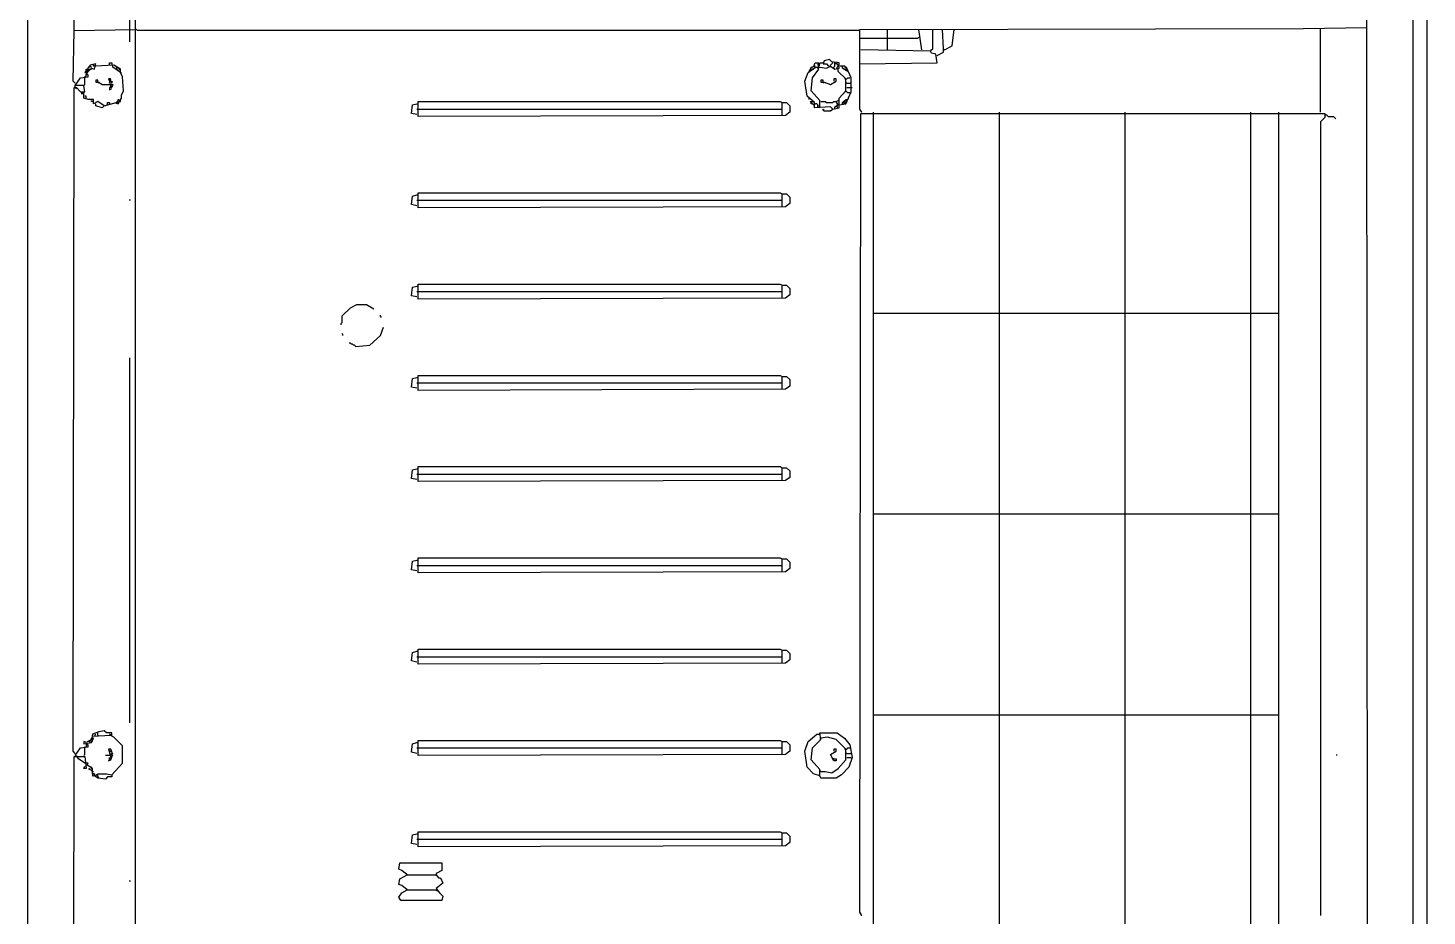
# Model space of a CAD drawing. Extents: x 3792242 to 5145247, y -1546315 to -1031918.
# Drawn here: x 3800838 to 3801758, y -1525339 to -1524755 of the extents above; entities that cross this region are included whole.
import ezdxf

# ---------------------------------------------------------------- set-up
doc = ezdxf.new("R2010")
doc.units = 0
doc.header["$MEASUREMENT"] = 0
doc.linetypes.add('BODKOCIARKOVANA_3', pattern=[5.6, 3, -1.3, 0, -1.3])
doc.layers.add('osi', color=253, linetype='CONTINUOUS')
doc.layers.add('ZZ-chladenie', color=133, linetype='CONTINUOUS')

msp = doc.modelspace()

# ---------------------------------------------------------------- linework, layer by layer
at = {"layer": 'osi', "linetype": 'BODKOCIARKOVANA_3', "ltscale": 80}
msp.add_line((3800905.193, -1542239.5), (3800905.193, -1519829.5), dxfattribs=at)
at = {"layer": 'ZZ-chladenie'}
for p, q in [((3800838.195, -1526043.77), (3800838.195, -1524354.266)), ((3801749.015, -1526043.77), (3801749.015, -1524354.266)), ((3800908.856, -1525944.138), (3800908.856, -1524376.878)), ((3801758.2, -1526043.77), (3801758.2, -1524376.878)), ((3800868.579, -1524756.327), (3800868.579, -1524557.063)), ((3801719.337, -1526043.77), (3801718.63, -1524559.183)), ((3800867.873, -1524789.538), (3800868.579, -1524756.327)), ((3800868.579, -1524756.327), (3800908.856, -1524755.621)), ((3800909.562, -1524755.621), (3800908.856, -1524755.621)), ((3800910.269, -1524756.327), (3800909.562, -1524755.621)), ((3801385.111, -1524756.327), (3800910.269, -1524756.327)), ((3801385.111, -1524755.621), (3801676.941, -1524754.914)), ((3801385.111, -1524807.91), (3801385.111, -1524755.621)), ((3801385.111, -1524761.273), (3801403.483, -1524761.273)), ((3801403.483, -1524769.046), (3801403.483, -1524755.621)), ((3801403.483, -1524761.273), (3801423.268, -1524761.273)), ((3801423.268, -1524761.273), (3801423.974, -1524760.567)), ((3801426.094, -1524769.046), (3801423.974, -1524755.621)), ((3801433.16, -1524768.339), (3801433.16, -1524755.621)), ((3801440.226, -1524768.339), (3801439.519, -1524755.621)), ((3801445.879, -1524766.22), (3801447.292, -1524755.621)), ((3801676.941, -1524754.914), (3801718.63, -1524754.207)), ((3801688.246, -1524810.03), (3801688.246, -1524754.914)), ((3801431.747, -1524769.753), (3801385.817, -1524769.046)), ((3801431.747, -1524769.753), (3801432.453, -1524769.046)), ((3801431.747, -1524769.753), (3801431.747, -1524770.46)), ((3801432.453, -1524771.166), (3801431.747, -1524769.753)), ((3801432.453, -1524769.046), (3801433.16, -1524768.339)), ((3801435.987, -1524772.579), (3801440.226, -1524770.46)), ((3801440.226, -1524770.46), (3801440.226, -1524768.339)), ((3801440.933, -1524769.046), (3801440.226, -1524769.046)), ((3801440.933, -1524769.046), (3801445.879, -1524766.22)), ((3800879.178, -1524778.939), (3800875.646, -1524783.885)), ((3800878.472, -1524780.352), (3800878.472, -1524779.646)), ((3800878.472, -1524779.646), (3800879.178, -1524779.646)), ((3800882.712, -1524778.232), (3800879.178, -1524778.939)), ((3800879.178, -1524779.646), (3800879.885, -1524780.352)), ((3800881.298, -1524779.646), (3800881.298, -1524778.232)), ((3800882.712, -1524779.646), (3800881.298, -1524779.646)), ((3800882.005, -1524781.765), (3800882.712, -1524778.232)), ((3800894.724, -1524778.939), (3800882.712, -1524779.646)), ((3800891.897, -1524778.939), (3800891.897, -1524777.526)), ((3800891.897, -1524777.526), (3800893.31, -1524777.526)), ((3800893.31, -1524777.526), (3800893.31, -1524778.939)), ((3800894.017, -1524780.352), (3800894.017, -1524778.939)), ((3800898.964, -1524781.765), (3800894.724, -1524778.939)), ((3800895.43, -1524779.646), (3800895.43, -1524778.939)), ((3801353.313, -1524781.059), (3801355.433, -1524778.939)), ((3801355.433, -1524778.232), (3801356.14, -1524777.526)), ((3801355.433, -1524778.939), (3801355.433, -1524778.232)), ((3801355.433, -1524778.939), (3801355.433, -1524780.352)), ((3801355.433, -1524780.352), (3801355.433, -1524778.939)), ((3801356.14, -1524777.526), (3801358.26, -1524777.526)), ((3801358.26, -1524777.526), (3801357.553, -1524778.232)), ((3801357.553, -1524778.232), (3801357.553, -1524778.939)), ((3801357.553, -1524778.939), (3801358.26, -1524778.939)), ((3801357.553, -1524780.352), (3801358.26, -1524779.646)), ((3801358.26, -1524778.939), (3801358.966, -1524778.232)), ((3801358.26, -1524778.939), (3801358.966, -1524778.939)), ((3801358.26, -1524779.646), (3801358.26, -1524778.939)), ((3801358.966, -1524778.232), (3801358.966, -1524777.526)), ((3801358.966, -1524777.526), (3801361.086, -1524777.526)), ((3801361.792, -1524776.112), (3801361.086, -1524778.232)), ((3801361.086, -1524778.232), (3801363.206, -1524778.232)), ((3801365.326, -1524775.405), (3801361.792, -1524776.112)), ((3801363.206, -1524778.232), (3801364.619, -1524779.646)), ((3801363.206, -1524781.059), (3801366.032, -1524779.646)), ((3801366.739, -1524776.819), (3801365.326, -1524775.405)), ((3801366.032, -1524778.939), (3801366.739, -1524778.232)), ((3801366.032, -1524779.646), (3801366.032, -1524778.939)), ((3801366.032, -1524779.646), (3801366.032, -1524780.352)), ((3801366.032, -1524779.646), (3801368.859, -1524781.765)), ((3801371.685, -1524777.526), (3801366.739, -1524776.819)), ((3801366.739, -1524778.232), (3801367.446, -1524777.526)), ((3801367.446, -1524777.526), (3801367.446, -1524776.819)), ((3801368.152, -1524780.352), (3801368.859, -1524779.646)), ((3801368.859, -1524778.232), (3801368.859, -1524777.526)), ((3801368.859, -1524779.646), (3801368.859, -1524778.232)), ((3801370.272, -1524778.232), (3801368.859, -1524778.232)), ((3801370.272, -1524777.526), (3801370.272, -1524776.819)), ((3801370.272, -1524778.232), (3801370.272, -1524778.939)), ((3801370.979, -1524778.939), (3801370.272, -1524778.232)), ((3801370.272, -1524780.352), (3801370.979, -1524779.646)), ((3801370.979, -1524779.646), (3801370.979, -1524778.939)), ((3801371.685, -1524781.059), (3801371.685, -1524777.526)), ((3801375.218, -1524779.646), (3801372.392, -1524779.646)), ((3801373.805, -1524781.059), (3801373.805, -1524779.646)), ((3801376.631, -1524781.059), (3801375.218, -1524779.646)), ((3801385.111, -1524778.232), (3801435.987, -1524777.526)), ((3801435.28, -1524771.873), (3801432.453, -1524771.166)), ((3801435.987, -1524777.526), (3801435.28, -1524771.873)), ((3800869.286, -1524792.364), (3800872.819, -1524787.418)), ((3800872.819, -1524787.418), (3800877.765, -1524786.712)), ((3800875.646, -1524783.885), (3800876.352, -1524783.885)), ((3800875.646, -1524786.712), (3800876.352, -1524786.005)), ((3800875.646, -1524791.657), (3800875.646, -1524786.712)), ((3800876.352, -1524782.472), (3800876.352, -1524781.765)), ((3800876.352, -1524781.765), (3800877.059, -1524781.765)), ((3800876.352, -1524785.298), (3800877.765, -1524783.178)), ((3800876.352, -1524783.885), (3800877.059, -1524783.885)), ((3800876.352, -1524786.005), (3800876.352, -1524785.298)), ((3800877.765, -1524785.298), (3800876.352, -1524785.298)), ((3800877.059, -1524781.765), (3800877.765, -1524781.059)), ((3800877.059, -1524783.178), (3800877.765, -1524782.472)), ((3800877.059, -1524783.885), (3800877.059, -1524783.178)), ((3800877.765, -1524781.059), (3800878.472, -1524780.352)), ((3800877.765, -1524783.178), (3800879.885, -1524781.059)), ((3800877.765, -1524782.472), (3800878.472, -1524781.765)), ((3800877.765, -1524786.712), (3800877.765, -1524785.298)), ((3800878.472, -1524781.765), (3800879.885, -1524781.765)), ((3800879.885, -1524781.059), (3800882.005, -1524781.765)), ((3800884.125, -1524788.831), (3800882.712, -1524788.831)), ((3800882.712, -1524788.831), (3800882.712, -1524790.244)), ((3800884.125, -1524790.244), (3800884.125, -1524788.831)), ((3800892.604, -1524788.125), (3800891.191, -1524788.125)), ((3800891.191, -1524788.125), (3800891.897, -1524789.538)), ((3800891.897, -1524790.951), (3800892.604, -1524788.125)), ((3800898.964, -1524783.885), (3800894.017, -1524780.352)), ((3800896.137, -1524781.059), (3800896.844, -1524780.352)), ((3800896.844, -1524781.765), (3800896.137, -1524781.059)), ((3800896.844, -1524780.352), (3800897.55, -1524781.059)), ((3800896.844, -1524782.472), (3800896.844, -1524781.765)), ((3800897.55, -1524782.472), (3800896.844, -1524782.472)), ((3800898.257, -1524781.059), (3800897.55, -1524781.059)), ((3800898.257, -1524781.765), (3800898.257, -1524781.059)), ((3800898.964, -1524782.472), (3800898.257, -1524781.765)), ((3800898.257, -1524783.178), (3800898.964, -1524782.472)), ((3800898.964, -1524783.885), (3800898.257, -1524783.178)), ((3800898.964, -1524783.885), (3800898.964, -1524781.765)), ((3800898.964, -1524783.885), (3800899.67, -1524783.885)), ((3800900.377, -1524786.712), (3800898.964, -1524783.885)), ((3800901.083, -1524795.897), (3800900.377, -1524786.712)), ((3801349.074, -1524789.538), (3801351.194, -1524783.885)), ((3801351.194, -1524783.885), (3801356.14, -1524780.352)), ((3801351.9, -1524783.178), (3801353.313, -1524781.059)), ((3801352.607, -1524781.765), (3801353.313, -1524781.059)), ((3801352.607, -1524781.765), (3801353.313, -1524782.472)), ((3801353.313, -1524782.472), (3801352.607, -1524781.765)), ((3801353.313, -1524781.059), (3801353.313, -1524780.352)), ((3801353.313, -1524780.352), (3801354.02, -1524780.352)), ((3801353.313, -1524782.472), (3801354.02, -1524781.765)), ((3801353.313, -1524795.897), (3801354.02, -1524787.418)), ((3801354.02, -1524781.765), (3801354.726, -1524781.765)), ((3801354.02, -1524787.418), (3801358.26, -1524781.765)), ((3801354.726, -1524781.765), (3801354.726, -1524781.059)), ((3801356.14, -1524780.352), (3801358.966, -1524780.352)), ((3801357.553, -1524781.059), (3801357.553, -1524780.352)), ((3801358.26, -1524781.765), (3801357.553, -1524781.059)), ((3801358.966, -1524780.352), (3801363.206, -1524781.059)), ((3801361.086, -1524788.831), (3801359.673, -1524788.831)), ((3801359.673, -1524788.831), (3801359.673, -1524790.244)), ((3801361.086, -1524790.244), (3801361.086, -1524788.831)), ((3801368.152, -1524781.059), (3801368.152, -1524780.352)), ((3801368.152, -1524781.059), (3801368.152, -1524781.765)), ((3801369.565, -1524788.125), (3801368.152, -1524788.125)), ((3801368.152, -1524788.125), (3801368.152, -1524789.538)), ((3801368.859, -1524781.765), (3801371.685, -1524781.059)), ((3801369.565, -1524789.538), (3801369.565, -1524788.125)), ((3801370.272, -1524781.765), (3801370.272, -1524780.352)), ((3801370.979, -1524783.178), (3801370.979, -1524781.765)), ((3801375.925, -1524788.125), (3801370.979, -1524783.178)), ((3801377.338, -1524783.178), (3801373.805, -1524781.059)), ((3801374.512, -1524781.765), (3801374.512, -1524781.059)), ((3801375.218, -1524781.765), (3801374.512, -1524781.765)), ((3801375.925, -1524780.352), (3801375.218, -1524780.352)), ((3801375.218, -1524781.765), (3801375.925, -1524782.472)), ((3801375.925, -1524788.125), (3801375.218, -1524788.125)), ((3801375.925, -1524781.059), (3801375.925, -1524780.352)), ((3801376.631, -1524781.765), (3801375.925, -1524781.059)), ((3801375.925, -1524782.472), (3801376.631, -1524781.765)), ((3801375.925, -1524782.472), (3801376.631, -1524781.765)), ((3801375.925, -1524788.125), (3801376.631, -1524788.125)), ((3801375.925, -1524795.897), (3801375.925, -1524788.125)), ((3801379.458, -1524787.418), (3801376.631, -1524781.059)), ((3801376.631, -1524788.125), (3801377.338, -1524787.418)), ((3801377.338, -1524787.418), (3801378.751, -1524787.418)), ((3801379.458, -1524796.604), (3801379.458, -1524787.418)), ((3800869.286, -1524790.951), (3800867.873, -1524789.538)), ((3800867.873, -1525230.462), (3800868.579, -1524793.778)), ((3800868.579, -1524793.778), (3800869.992, -1524793.778)), ((3800869.286, -1524793.778), (3800869.286, -1524792.364)), ((3800874.939, -1524792.364), (3800869.286, -1524792.364)), ((3800869.286, -1524793.778), (3800869.992, -1524794.484)), ((3800869.992, -1524793.778), (3800872.819, -1524796.604)), ((3800872.819, -1524796.604), (3800875.646, -1524796.604)), ((3800873.525, -1524798.017), (3800873.525, -1524796.604)), ((3800874.939, -1524797.311), (3800873.525, -1524798.017)), ((3800874.939, -1524792.364), (3800875.646, -1524791.657)), ((3800875.646, -1524796.604), (3800874.939, -1524792.364)), ((3800874.939, -1524800.844), (3800874.939, -1524797.311)), ((3800882.712, -1524790.244), (3800884.831, -1524790.244)), ((3800884.125, -1524790.244), (3800884.831, -1524790.951)), ((3800884.831, -1524790.244), (3800886.951, -1524791.657)), ((3800886.951, -1524791.657), (3800894.017, -1524791.657)), ((3800891.897, -1524789.538), (3800893.31, -1524789.538)), ((3800893.31, -1524790.951), (3800891.897, -1524790.951)), ((3800893.31, -1524793.778), (3800891.897, -1524793.778)), ((3800891.897, -1524793.778), (3800891.897, -1524795.191)), ((3800891.897, -1524795.191), (3800893.31, -1524794.484)), ((3800892.604, -1524793.071), (3800892.604, -1524792.364)), ((3800892.604, -1524792.364), (3800893.31, -1524793.071)), ((3800893.31, -1524793.071), (3800892.604, -1524793.071)), ((3800893.31, -1524789.538), (3800893.31, -1524790.951)), ((3800894.017, -1524791.657), (3800893.31, -1524793.778)), ((3800899.67, -1524798.724), (3800901.083, -1524795.897)), ((3801350.487, -1524799.43), (3801349.074, -1524789.538)), ((3801358.966, -1524802.257), (3801353.313, -1524795.897)), ((3801359.673, -1524790.244), (3801361.792, -1524790.244)), ((3801361.086, -1524790.244), (3801361.792, -1524790.951)), ((3801361.792, -1524790.244), (3801366.032, -1524791.657)), ((3801366.032, -1524791.657), (3801369.565, -1524789.538)), ((3801371.685, -1524800.844), (3801375.925, -1524795.897)), ((3801376.631, -1524790.951), (3801375.925, -1524790.951)), ((3801376.631, -1524796.604), (3801375.925, -1524796.604)), ((3801375.925, -1524804.377), (3801379.458, -1524796.604)), ((3801376.631, -1524790.951), (3801379.458, -1524790.951)), ((3801376.631, -1524793.778), (3801379.458, -1524793.778)), ((3801377.338, -1524797.311), (3801376.631, -1524796.604)), ((3801378.751, -1524797.311), (3801377.338, -1524797.311)), ((3801378.751, -1524797.311), (3801379.458, -1524797.311)), ((3801379.458, -1524793.778), (3801380.165, -1524793.778)), ((3800877.765, -1524801.551), (3800874.939, -1524800.844)), ((3800876.352, -1524799.43), (3800875.646, -1524799.43)), ((3800876.352, -1524800.844), (3800876.352, -1524799.43)), ((3800881.298, -1524801.551), (3800877.765, -1524801.551)), ((3800879.885, -1524802.964), (3800879.885, -1524802.257)), ((3800881.298, -1524802.964), (3800879.885, -1524802.964)), ((3800881.298, -1524804.377), (3800881.298, -1524801.551)), ((3800884.125, -1524802.964), (3800881.298, -1524804.377)), ((3800882.712, -1524805.79), (3800882.712, -1524804.377)), ((3800886.951, -1524807.203), (3800882.712, -1524805.79)), ((3800888.364, -1524805.79), (3800884.125, -1524802.964)), ((3800888.364, -1524805.79), (3800886.951, -1524807.203)), ((3800888.364, -1524805.79), (3800887.657, -1524805.083)), ((3800888.364, -1524805.79), (3800896.137, -1524803.67)), ((3800890.484, -1524805.083), (3800890.484, -1524803.67)), ((3800890.484, -1524803.67), (3800891.897, -1524803.67)), ((3800891.897, -1524803.67), (3800891.897, -1524804.377)), ((3800896.137, -1524803.67), (3800898.257, -1524801.551)), ((3800896.137, -1524803.67), (3800896.844, -1524802.964)), ((3800896.137, -1524803.67), (3800896.137, -1524804.377)), ((3800896.137, -1524803.67), (3800897.55, -1524804.377)), ((3800896.844, -1524802.964), (3800897.55, -1524803.67)), ((3800897.55, -1524804.377), (3800899.67, -1524800.844)), ((3800897.55, -1524802.257), (3800897.55, -1524801.551)), ((3800897.55, -1524801.551), (3800898.257, -1524801.551)), ((3800897.55, -1524803.67), (3800898.257, -1524802.964)), ((3800898.257, -1524802.964), (3800898.964, -1524802.964)), ((3800898.964, -1524802.964), (3800898.964, -1524802.257)), ((3800899.67, -1524800.844), (3800899.67, -1524798.724)), ((3801090.454, -1524810.736), (3801091.161, -1524805.083)), ((3801091.161, -1524805.083), (3801093.988, -1524804.377)), ((3801093.988, -1524804.377), (3801094.694, -1524804.377)), ((3801094.694, -1524812.856), (3801094.694, -1524802.964)), ((3801094.694, -1524802.964), (3801332.822, -1524802.964)), ((3801332.822, -1524802.964), (3801334.235, -1524803.67)), ((3801334.235, -1524812.149), (3801334.235, -1524803.67)), ((3801334.235, -1524803.67), (3801337.061, -1524803.67)), ((3801337.061, -1524803.67), (3801339.181, -1524805.79)), ((3801339.181, -1524805.79), (3801339.181, -1524810.03)), ((3801355.433, -1524803.67), (3801350.487, -1524799.43)), ((3801351.9, -1524801.551), (3801351.9, -1524800.844)), ((3801355.433, -1524805.79), (3801352.607, -1524802.964)), ((3801352.607, -1524802.964), (3801354.02, -1524802.964)), ((3801353.313, -1524804.377), (3801353.313, -1524803.67)), ((3801354.02, -1524804.377), (3801353.313, -1524804.377)), ((3801354.726, -1524802.964), (3801354.02, -1524802.964)), ((3801354.726, -1524803.67), (3801354.726, -1524802.964)), ((3801354.726, -1524805.083), (3801355.433, -1524804.377)), ((3801355.433, -1524805.79), (3801354.726, -1524805.083)), ((3801355.433, -1524807.203), (3801355.433, -1524803.67)), ((3801355.433, -1524804.377), (3801356.14, -1524804.377)), ((3801366.032, -1524806.496), (3801355.433, -1524807.203)), ((3801356.847, -1524804.377), (3801356.14, -1524804.377)), ((3801357.553, -1524805.083), (3801356.847, -1524804.377)), ((3801357.553, -1524807.203), (3801357.553, -1524805.083)), ((3801357.553, -1524805.79), (3801358.966, -1524805.79)), ((3801358.966, -1524807.203), (3801358.966, -1524802.257)), ((3801359.673, -1524802.964), (3801362.499, -1524802.964)), ((3801362.499, -1524802.964), (3801363.206, -1524803.67)), ((3801363.206, -1524803.67), (3801367.446, -1524803.67)), ((3801367.446, -1524807.91), (3801366.032, -1524806.496)), ((3801367.446, -1524803.67), (3801368.152, -1524802.964)), ((3801367.446, -1524807.91), (3801371.685, -1524807.203)), ((3801368.152, -1524802.964), (3801369.565, -1524802.964)), ((3801368.859, -1524806.496), (3801370.979, -1524805.083)), ((3801368.859, -1524807.91), (3801368.859, -1524806.496)), ((3801369.565, -1524802.964), (3801370.979, -1524802.257)), ((3801370.979, -1524805.083), (3801369.565, -1524802.964)), ((3801370.272, -1524806.496), (3801370.272, -1524805.083)), ((3801370.272, -1524806.496), (3801370.272, -1524807.203)), ((3801370.979, -1524802.257), (3801371.685, -1524801.551)), ((3801371.685, -1524807.203), (3801371.685, -1524800.844)), ((3801371.685, -1524805.083), (3801375.925, -1524804.377)), ((3801373.805, -1524803.67), (3801374.512, -1524802.964)), ((3801373.805, -1524805.083), (3801373.805, -1524803.67)), ((3801374.512, -1524803.67), (3801375.218, -1524802.964)), ((3801374.512, -1524802.964), (3801375.218, -1524802.964)), ((3801374.512, -1524803.67), (3801375.218, -1524804.377)), ((3801375.218, -1524804.377), (3801374.512, -1524803.67)), ((3801375.218, -1524802.964), (3801375.218, -1524802.257)), ((3801375.218, -1524802.257), (3801375.925, -1524802.257)), ((3801375.218, -1524802.964), (3801375.925, -1524802.257)), ((3801375.218, -1524804.377), (3801375.925, -1524803.67)), ((3801375.925, -1524802.257), (3801375.925, -1524801.551)), ((3801375.925, -1524801.551), (3801377.338, -1524801.551)), ((3801375.925, -1524803.67), (3801376.631, -1524803.67)), ((3801376.631, -1524803.67), (3801376.631, -1524802.964)), ((3801377.338, -1524801.551), (3801378.045, -1524800.844)), ((3801093.988, -1524811.443), (3801090.454, -1524810.736)), ((3801093.988, -1524807.91), (3801334.235, -1524807.91)), ((3801336.355, -1524812.149), (3801094.694, -1524812.856)), ((3801339.181, -1524810.03), (3801336.355, -1524812.149)), ((3801361.086, -1524808.616), (3801361.086, -1524807.91)), ((3801361.086, -1524807.91), (3801361.792, -1524808.616)), ((3801361.792, -1524809.323), (3801361.086, -1524808.616)), ((3801366.032, -1524809.323), (3801361.792, -1524809.323)), ((3801366.739, -1524808.616), (3801366.032, -1524809.323)), ((3801367.446, -1524807.91), (3801366.739, -1524808.616)), ((3801386.524, -1524810.03), (3801385.111, -1524807.91)), ((3801385.111, -1525336.454), (3801385.817, -1524810.736)), ((3801386.524, -1524810.03), (3801385.817, -1524809.323)), ((3801385.817, -1524810.736), (3801691.073, -1524810.736)), ((3801394.297, -1525338.574), (3801394.297, -1524810.03)), ((3801476.97, -1525338.574), (3801476.97, -1524810.03)), ((3801559.644, -1525338.574), (3801559.644, -1524810.03)), ((3801642.317, -1525338.574), (3801642.317, -1524810.03)), ((3801660.689, -1525338.574), (3801660.689, -1524810.03)), ((3801691.073, -1524813.562), (3801688.246, -1524816.389)), ((3801688.246, -1524816.389), (3801688.246, -1525338.574)), ((3801691.073, -1524810.736), (3801691.073, -1524813.562)), ((3801691.78, -1524812.149), (3801691.78, -1524811.443)), ((3801691.78, -1524811.443), (3801692.486, -1524812.149)), ((3801692.486, -1524812.149), (3801693.193, -1524812.856)), ((3801693.193, -1524812.856), (3801696.725, -1524812.856)), ((3801696.725, -1524812.856), (3801697.432, -1524813.562)), ((3801697.432, -1524813.562), (3801698.139, -1524814.269)), ((3801094.694, -1524872.918), (3801094.694, -1524863.025)), ((3801094.694, -1524863.025), (3801332.822, -1524863.025)), ((3801332.822, -1524863.025), (3801334.235, -1524863.732)), ((3801090.454, -1524870.798), (3801091.161, -1524865.145)), ((3801093.988, -1524871.505), (3801090.454, -1524870.798)), ((3801091.161, -1524865.145), (3801093.988, -1524864.439)), ((3801093.988, -1524864.439), (3801094.694, -1524864.439)), ((3801093.988, -1524867.971), (3801334.235, -1524867.971)), ((3801336.355, -1524872.212), (3801094.694, -1524872.918)), ((3801334.235, -1524872.212), (3801334.235, -1524863.732)), ((3801334.235, -1524863.732), (3801337.061, -1524863.732)), ((3801339.181, -1524870.091), (3801336.355, -1524872.212)), ((3801337.061, -1524863.732), (3801339.181, -1524865.852)), ((3801339.181, -1524865.852), (3801339.181, -1524870.091)), ((3801090.454, -1524930.86), (3801091.161, -1524925.207)), ((3801091.161, -1524925.207), (3801093.988, -1524924.5)), ((3801093.988, -1524924.5), (3801094.694, -1524924.5)), ((3801094.694, -1524932.98), (3801094.694, -1524923.087)), ((3801094.694, -1524923.087), (3801332.822, -1524923.087)), ((3801332.822, -1524923.087), (3801334.235, -1524923.793)), ((3801334.235, -1524932.273), (3801334.235, -1524923.793)), ((3801334.235, -1524923.793), (3801337.061, -1524923.793)), ((3801337.061, -1524923.793), (3801339.181, -1524925.914)), ((3801339.181, -1524925.914), (3801339.181, -1524930.153)), ((3801050.178, -1524938.632), (3801054.418, -1524936.513)), ((3801054.418, -1524936.513), (3801060.777, -1524936.513)), ((3801060.777, -1524936.513), (3801065.723, -1524939.339)), ((3801093.988, -1524931.566), (3801090.454, -1524930.86)), ((3801093.988, -1524928.033), (3801334.235, -1524928.033)), ((3801336.355, -1524932.273), (3801094.694, -1524932.98)), ((3801339.181, -1524930.153), (3801336.355, -1524932.273)), ((3801044.525, -1524944.285), (3801050.178, -1524938.632)), ((3801044.525, -1524944.285), (3801044.525, -1524948.525)), ((3801069.963, -1524944.285), (3801069.963, -1524943.579)), ((3801070.67, -1524944.992), (3801069.963, -1524944.285)), ((3801394.297, -1524942.166), (3801476.97, -1524942.166)), ((3801476.97, -1524942.166), (3801559.644, -1524942.166)), ((3801559.644, -1524942.166), (3801642.317, -1524942.166)), ((3801642.317, -1524942.166), (3801660.689, -1524942.166)), ((3801044.525, -1524948.525), (3801043.818, -1524949.232)), ((3801043.818, -1524949.232), (3801043.818, -1524949.939)), ((3801069.963, -1524957.005), (3801072.083, -1524951.352)), ((3801045.232, -1524956.298), (3801044.525, -1524955.591)), ((3801045.232, -1524957.005), (3801045.232, -1524956.298)), ((3801050.178, -1524961.95), (3801049.471, -1524961.95)), ((3801050.884, -1524962.657), (3801050.178, -1524961.95)), ((3801051.591, -1524962.657), (3801050.884, -1524962.657)), ((3801052.298, -1524963.364), (3801051.591, -1524962.657)), ((3801053.004, -1524963.364), (3801052.298, -1524963.364)), ((3801053.711, -1524964.071), (3801053.004, -1524963.364)), ((3801053.711, -1524964.071), (3801062.897, -1524963.364)), ((3801062.897, -1524963.364), (3801069.963, -1524957.005)), ((3801090.454, -1524990.922), (3801091.161, -1524985.268)), ((3801093.988, -1524991.628), (3801090.454, -1524990.922)), ((3801091.161, -1524985.268), (3801093.988, -1524984.562)), ((3801093.988, -1524984.562), (3801094.694, -1524984.562)), ((3801093.988, -1524988.095), (3801334.235, -1524988.095)), ((3801094.694, -1524993.041), (3801094.694, -1524983.149)), ((3801094.694, -1524983.149), (3801332.822, -1524983.149)), ((3801332.822, -1524983.149), (3801334.235, -1524983.855)), ((3801334.235, -1524992.335), (3801334.235, -1524983.855)), ((3801334.235, -1524983.855), (3801337.061, -1524983.855)), ((3801339.181, -1524990.215), (3801336.355, -1524992.335)), ((3801337.061, -1524983.855), (3801339.181, -1524985.975)), ((3801339.181, -1524985.975), (3801339.181, -1524990.215)), ((3801336.355, -1524992.335), (3801094.694, -1524993.041)), ((3801090.454, -1525050.984), (3801091.161, -1525045.331)), ((3801091.161, -1525045.331), (3801093.988, -1525044.624)), ((3801093.988, -1525044.624), (3801094.694, -1525044.624)), ((3801094.694, -1525053.103), (3801094.694, -1525043.211)), ((3801094.694, -1525043.211), (3801332.822, -1525043.211)), ((3801332.822, -1525043.211), (3801334.235, -1525043.918)), ((3801334.235, -1525052.397), (3801334.235, -1525043.918)), ((3801334.235, -1525043.918), (3801337.061, -1525043.918)), ((3801337.061, -1525043.918), (3801339.181, -1525046.037)), ((3801339.181, -1525046.037), (3801339.181, -1525050.277)), ((3801093.988, -1525051.69), (3801090.454, -1525050.984)), ((3801093.988, -1525048.157), (3801334.235, -1525048.157)), ((3801336.355, -1525052.397), (3801094.694, -1525053.103)), ((3801339.181, -1525050.277), (3801336.355, -1525052.397)), ((3801394.297, -1525074.302), (3801476.97, -1525074.302)), ((3801476.97, -1525074.302), (3801559.644, -1525074.302)), ((3801559.644, -1525074.302), (3801642.317, -1525074.302)), ((3801642.317, -1525074.302), (3801660.689, -1525074.302)), ((3801090.454, -1525111.045), (3801091.161, -1525105.393)), ((3801093.988, -1525111.752), (3801090.454, -1525111.045)), ((3801091.161, -1525105.393), (3801093.988, -1525104.686)), ((3801093.988, -1525104.686), (3801094.694, -1525104.686)), ((3801093.988, -1525108.219), (3801334.235, -1525108.219)), ((3801094.694, -1525113.165), (3801094.694, -1525103.272)), ((3801094.694, -1525103.272), (3801332.822, -1525103.272)), ((3801332.822, -1525103.272), (3801334.235, -1525103.979)), ((3801334.235, -1525112.459), (3801334.235, -1525103.979)), ((3801334.235, -1525103.979), (3801337.061, -1525103.979)), ((3801339.181, -1525110.338), (3801336.355, -1525112.459)), ((3801337.061, -1525103.979), (3801339.181, -1525106.099)), ((3801339.181, -1525106.099), (3801339.181, -1525110.338)), ((3801336.355, -1525112.459), (3801094.694, -1525113.165)), ((3801090.454, -1525171.107), (3801091.161, -1525165.454)), ((3801091.161, -1525165.454), (3801093.988, -1525164.747)), ((3801093.988, -1525164.747), (3801094.694, -1525164.747)), ((3801094.694, -1525173.227), (3801094.694, -1525163.334)), ((3801094.694, -1525163.334), (3801332.822, -1525163.334)), ((3801332.822, -1525163.334), (3801334.235, -1525164.041)), ((3801334.235, -1525172.52), (3801334.235, -1525164.041)), ((3801334.235, -1525164.041), (3801337.061, -1525164.041)), ((3801337.061, -1525164.041), (3801339.181, -1525166.161)), ((3801339.181, -1525166.161), (3801339.181, -1525170.4)), ((3801093.988, -1525171.813), (3801090.454, -1525171.107)), ((3801093.988, -1525168.281), (3801334.235, -1525168.281)), ((3801336.355, -1525172.52), (3801094.694, -1525173.227)), ((3801339.181, -1525170.4), (3801336.355, -1525172.52)), ((3801394.297, -1525206.438), (3801476.97, -1525206.438)), ((3801476.97, -1525206.438), (3801559.644, -1525206.438)), ((3801559.644, -1525206.438), (3801642.317, -1525206.438)), ((3801642.317, -1525206.438), (3801660.689, -1525206.438)), ((3800880.591, -1525219.156), (3800879.885, -1525222.69)), ((3800884.831, -1525217.743), (3800880.591, -1525219.156)), ((3800880.591, -1525220.57), (3800892.604, -1525219.863)), ((3800882.005, -1525219.863), (3800882.712, -1525219.156)), ((3800884.125, -1525219.863), (3800884.125, -1525218.45)), ((3800884.125, -1525219.863), (3800884.125, -1525220.57)), ((3800888.364, -1525217.037), (3800884.831, -1525217.743)), ((3800889.778, -1525218.45), (3800888.364, -1525217.037)), ((3800893.31, -1525218.45), (3800889.778, -1525218.45)), ((3800892.604, -1525219.863), (3800891.897, -1525219.156)), ((3800893.31, -1525220.57), (3800893.31, -1525218.45)), ((3800894.724, -1525221.277), (3800893.31, -1525220.57)), ((3800900.377, -1525226.929), (3800894.724, -1525221.277)), ((3801351.194, -1525224.103), (3801356.847, -1525219.156)), ((3801356.847, -1525219.156), (3801358.966, -1525219.156)), ((3801359.673, -1525222.69), (3801358.966, -1525218.45)), ((3801358.966, -1525218.45), (3801370.272, -1525218.45)), ((3801363.913, -1525221.277), (3801359.673, -1525221.983)), ((3801369.565, -1525222.69), (3801363.913, -1525221.277)), ((3801370.272, -1525218.45), (3801375.218, -1525221.983)), ((3800869.286, -1525231.876), (3800867.873, -1525230.462)), ((3800869.286, -1525233.289), (3800872.819, -1525228.343)), ((3800872.819, -1525228.343), (3800877.765, -1525227.636)), ((3800876.352, -1525224.809), (3800874.939, -1525224.103)), ((3800874.939, -1525224.103), (3800874.939, -1525225.516)), ((3800874.939, -1525225.516), (3800879.885, -1525224.809)), ((3800875.646, -1525232.582), (3800875.646, -1525227.636)), ((3800879.885, -1525222.69), (3800876.352, -1525224.809)), ((3800877.765, -1525226.222), (3800876.352, -1525226.222)), ((3800876.352, -1525226.222), (3800876.352, -1525227.636)), ((3800878.472, -1525224.103), (3800877.765, -1525224.103)), ((3800877.765, -1525227.636), (3800877.765, -1525226.222)), ((3800878.472, -1525224.103), (3800879.178, -1525223.396)), ((3800878.472, -1525224.103), (3800879.178, -1525224.809)), ((3800879.178, -1525223.396), (3800879.885, -1525222.69)), ((3800879.178, -1525224.809), (3800879.885, -1525224.103)), ((3800879.885, -1525222.69), (3800879.885, -1525221.983)), ((3800879.885, -1525221.983), (3800880.591, -1525221.983)), ((3800879.885, -1525224.809), (3800881.298, -1525221.983)), ((3800879.885, -1525224.103), (3800880.591, -1525224.103)), ((3800881.298, -1525221.983), (3800880.591, -1525221.983)), ((3800880.591, -1525224.103), (3800880.591, -1525223.396)), ((3800892.604, -1525229.049), (3800891.191, -1525229.049)), ((3800891.191, -1525229.049), (3800892.604, -1525234.702)), ((3800892.604, -1525230.462), (3800891.897, -1525230.462)), ((3800891.897, -1525230.462), (3800892.604, -1525230.462)), ((3800894.017, -1525232.582), (3800892.604, -1525229.049)), ((3800900.377, -1525238.235), (3800900.377, -1525226.929)), ((3801090.454, -1525231.169), (3801091.161, -1525225.516)), ((3801091.161, -1525225.516), (3801093.988, -1525224.809)), ((3801093.988, -1525224.809), (3801094.694, -1525224.809)), ((3801093.988, -1525228.343), (3801334.235, -1525228.343)), ((3801094.694, -1525233.289), (3801094.694, -1525223.396)), ((3801094.694, -1525223.396), (3801332.822, -1525223.396)), ((3801332.822, -1525223.396), (3801334.235, -1525224.103)), ((3801334.235, -1525232.582), (3801334.235, -1525224.103)), ((3801334.235, -1525224.103), (3801337.061, -1525224.103)), ((3801339.181, -1525230.462), (3801336.355, -1525232.582)), ((3801337.061, -1525224.103), (3801339.181, -1525226.222)), ((3801339.181, -1525226.222), (3801339.181, -1525230.462)), ((3801349.074, -1525230.462), (3801351.194, -1525224.103)), ((3801350.487, -1525241.061), (3801349.074, -1525230.462)), ((3801353.313, -1525236.115), (3801354.02, -1525228.343)), ((3801354.02, -1525228.343), (3801359.673, -1525222.69)), ((3801359.673, -1525221.983), (3801358.966, -1525222.69)), ((3801366.032, -1525232.582), (3801369.565, -1525230.462)), ((3801369.565, -1525229.049), (3801368.152, -1525229.049)), ((3801368.152, -1525229.049), (3801368.152, -1525230.462)), ((3801375.925, -1525229.049), (3801369.565, -1525222.69)), ((3801369.565, -1525230.462), (3801369.565, -1525229.049)), ((3801375.218, -1525221.983), (3801378.751, -1525226.222)), ((3801375.925, -1525229.049), (3801375.218, -1525229.049)), ((3801375.925, -1525229.049), (3801376.631, -1525229.049)), ((3801375.925, -1525236.115), (3801375.925, -1525229.049)), ((3801376.631, -1525229.049), (3801377.338, -1525228.343)), ((3801377.338, -1525228.343), (3801378.751, -1525228.343)), ((3801378.751, -1525226.222), (3801380.165, -1525234.702)), ((3801378.751, -1525228.343), (3801379.458, -1525228.343)), ((3800867.873, -1525670.68), (3800868.579, -1525233.995)), ((3800868.579, -1525233.995), (3800875.646, -1525233.995)), ((3800871.405, -1525235.408), (3800869.992, -1525233.289)), ((3800875.646, -1525238.235), (3800871.405, -1525235.408)), ((3800874.939, -1525233.289), (3800875.646, -1525232.582)), ((3800875.646, -1525233.995), (3800876.352, -1525241.768)), ((3800877.765, -1525238.235), (3800875.646, -1525238.235)), ((3800877.059, -1525239.648), (3800877.765, -1525238.235)), ((3800880.591, -1525241.768), (3800877.059, -1525239.648)), ((3800892.604, -1525233.289), (3800889.071, -1525233.289)), ((3800892.604, -1525234.702), (3800891.191, -1525236.822)), ((3800891.191, -1525236.822), (3800892.604, -1525236.115)), ((3800891.897, -1525235.408), (3800891.897, -1525234.702)), ((3800892.604, -1525236.115), (3800891.897, -1525235.408)), ((3800893.31, -1525232.582), (3800892.604, -1525231.876)), ((3800892.604, -1525233.289), (3800893.31, -1525232.582)), ((3800892.604, -1525236.115), (3800894.017, -1525232.582)), ((3800893.31, -1525246.008), (3800900.377, -1525238.235)), ((3801093.988, -1525231.876), (3801090.454, -1525231.169)), ((3801336.355, -1525232.582), (3801094.694, -1525233.289)), ((3801358.966, -1525242.474), (3801353.313, -1525236.115)), ((3801368.152, -1525236.822), (3801366.032, -1525232.582)), ((3801368.152, -1525235.408), (3801367.446, -1525235.408)), ((3801368.152, -1525235.408), (3801369.565, -1525235.408)), ((3801369.565, -1525236.822), (3801368.152, -1525236.822)), ((3801369.565, -1525235.408), (3801369.565, -1525236.822)), ((3801370.979, -1525241.768), (3801375.925, -1525236.115)), ((3801376.631, -1525231.876), (3801375.925, -1525231.876)), ((3801376.631, -1525231.876), (3801379.458, -1525231.876)), ((3801376.631, -1525234.702), (3801379.458, -1525234.702)), ((3801380.165, -1525234.702), (3801378.045, -1525241.061)), ((3801379.458, -1525231.876), (3801380.165, -1525231.876)), ((3801698.846, -1525233.289), (3801698.846, -1525232.582)), ((3800874.939, -1525241.768), (3800875.646, -1525240.355)), ((3800876.352, -1525241.768), (3800874.939, -1525241.768)), ((3800878.472, -1525242.474), (3800878.472, -1525241.768)), ((3800880.591, -1525243.888), (3800878.472, -1525241.768)), ((3800879.178, -1525242.474), (3800878.472, -1525242.474)), ((3800879.885, -1525241.061), (3800879.178, -1525241.061)), ((3800879.885, -1525241.768), (3800879.885, -1525241.061)), ((3800880.591, -1525242.474), (3800879.885, -1525241.768)), ((3800879.885, -1525243.181), (3800880.591, -1525242.474)), ((3800880.591, -1525243.888), (3800879.885, -1525243.181)), ((3800880.591, -1525245.301), (3800880.591, -1525241.768)), ((3800880.591, -1525243.888), (3800881.298, -1525243.888)), ((3800880.591, -1525245.301), (3800880.591, -1525246.714)), ((3800882.005, -1525245.301), (3800880.591, -1525245.301)), ((3800880.591, -1525246.714), (3800881.298, -1525246.714)), ((3800882.005, -1525246.714), (3800882.005, -1525245.301)), ((3800884.125, -1525248.127), (3800882.005, -1525246.714)), ((3800884.125, -1525246.008), (3800882.712, -1525246.008)), ((3800882.712, -1525246.008), (3800882.712, -1525246.714)), ((3800884.125, -1525247.421), (3800884.125, -1525245.301)), ((3800884.125, -1525245.301), (3800889.778, -1525245.301)), ((3800884.125, -1525247.421), (3800884.831, -1525248.127)), ((3800889.071, -1525248.834), (3800884.125, -1525248.127)), ((3800890.484, -1525247.421), (3800889.071, -1525248.834)), ((3800889.778, -1525245.301), (3800893.31, -1525246.008)), ((3800893.31, -1525247.421), (3800890.484, -1525247.421)), ((3800893.31, -1525246.008), (3800893.31, -1525247.421)), ((3801354.726, -1525245.301), (3801350.487, -1525241.061)), ((3801358.966, -1525246.714), (3801354.726, -1525245.301)), ((3801358.966, -1525246.714), (3801358.966, -1525242.474)), ((3801359.673, -1525243.888), (3801358.966, -1525243.181)), ((3801359.673, -1525248.127), (3801358.966, -1525246.714)), ((3801359.673, -1525243.888), (3801362.499, -1525243.888)), ((3801369.565, -1525248.127), (3801359.673, -1525248.127)), ((3801362.499, -1525243.888), (3801366.739, -1525244.595)), ((3801366.739, -1525244.595), (3801370.979, -1525241.768)), ((3801373.099, -1525246.008), (3801369.565, -1525248.127)), ((3801378.045, -1525241.061), (3801373.099, -1525246.008)), ((3801090.454, -1525291.231), (3801091.161, -1525285.578)), ((3801091.161, -1525285.578), (3801093.988, -1525284.871)), ((3801093.988, -1525284.871), (3801094.694, -1525284.871)), ((3801094.694, -1525293.351), (3801094.694, -1525283.458)), ((3801094.694, -1525283.458), (3801332.822, -1525283.458)), ((3801332.822, -1525283.458), (3801334.235, -1525284.165)), ((3801334.235, -1525292.644), (3801334.235, -1525284.165)), ((3801334.235, -1525284.165), (3801337.061, -1525284.165)), ((3801337.061, -1525284.165), (3801339.181, -1525286.284)), ((3801339.181, -1525286.284), (3801339.181, -1525290.524)), ((3801093.988, -1525291.938), (3801090.454, -1525291.231)), ((3801093.988, -1525288.404), (3801334.235, -1525288.404)), ((3801336.355, -1525292.644), (3801094.694, -1525293.351)), ((3801339.181, -1525290.524), (3801336.355, -1525292.644)), ((3801081.975, -1525308.19), (3801082.682, -1525303.949)), ((3801082.682, -1525303.949), (3801110.24, -1525303.949)), ((3801110.24, -1525303.949), (3801110.24, -1525308.896)), ((3801084.095, -1525308.896), (3801081.975, -1525308.19)), ((3801082.682, -1525314.549), (3801087.628, -1525311.722)), ((3801087.628, -1525311.722), (3801084.095, -1525308.896)), ((3801087.628, -1525311.722), (3801086.922, -1525311.016)), ((3801087.628, -1525311.722), (3801106.707, -1525311.722)), ((3801110.24, -1525308.896), (3801106.707, -1525311.016)), ((3801106.707, -1525311.016), (3801106.707, -1525311.722)), ((3801106.707, -1525311.722), (3801106.707, -1525312.429)), ((3801106.707, -1525311.722), (3801108.12, -1525313.842)), ((3801108.12, -1525313.842), (3801109.533, -1525313.842)), ((3801109.533, -1525313.842), (3801110.946, -1525317.375)), ((3801081.975, -1525318.082), (3801082.682, -1525314.549)), ((3801084.095, -1525318.788), (3801081.975, -1525318.082)), ((3801087.628, -1525321.615), (3801084.095, -1525318.788)), ((3801084.095, -1525323.735), (3801087.628, -1525321.615)), ((3801087.628, -1525321.615), (3801086.922, -1525320.908)), ((3801087.628, -1525321.615), (3801106.707, -1525321.615)), ((3801110.946, -1525317.375), (3801106.707, -1525320.908)), ((3801106.707, -1525320.908), (3801108.827, -1525323.735)), ((3801106.707, -1525321.615), (3801107.413, -1525322.322)), ((3801081.975, -1525326.561), (3801084.095, -1525323.735)), ((3801083.388, -1525328.681), (3801081.975, -1525326.561)), ((3801110.24, -1525328.681), (3801083.388, -1525328.681)), ((3801108.827, -1525323.735), (3801110.946, -1525325.855)), ((3801110.946, -1525325.855), (3801110.24, -1525328.681)), ((3801386.524, -1525338.574), (3801385.111, -1525336.454)), ((3801386.524, -1525338.574), (3801385.817, -1525337.867)), ((3801394.297, -1525867.118), (3801394.297, -1525338.574)), ((3801476.97, -1525867.118), (3801476.97, -1525338.574)), ((3801559.644, -1525867.118), (3801559.644, -1525338.574)), ((3801642.317, -1525867.118), (3801642.317, -1525338.574)), ((3801660.689, -1525867.118), (3801660.689, -1525338.574))]:
    msp.add_line(p, q, dxfattribs=at)

doc.saveas('drawing.dxf')
